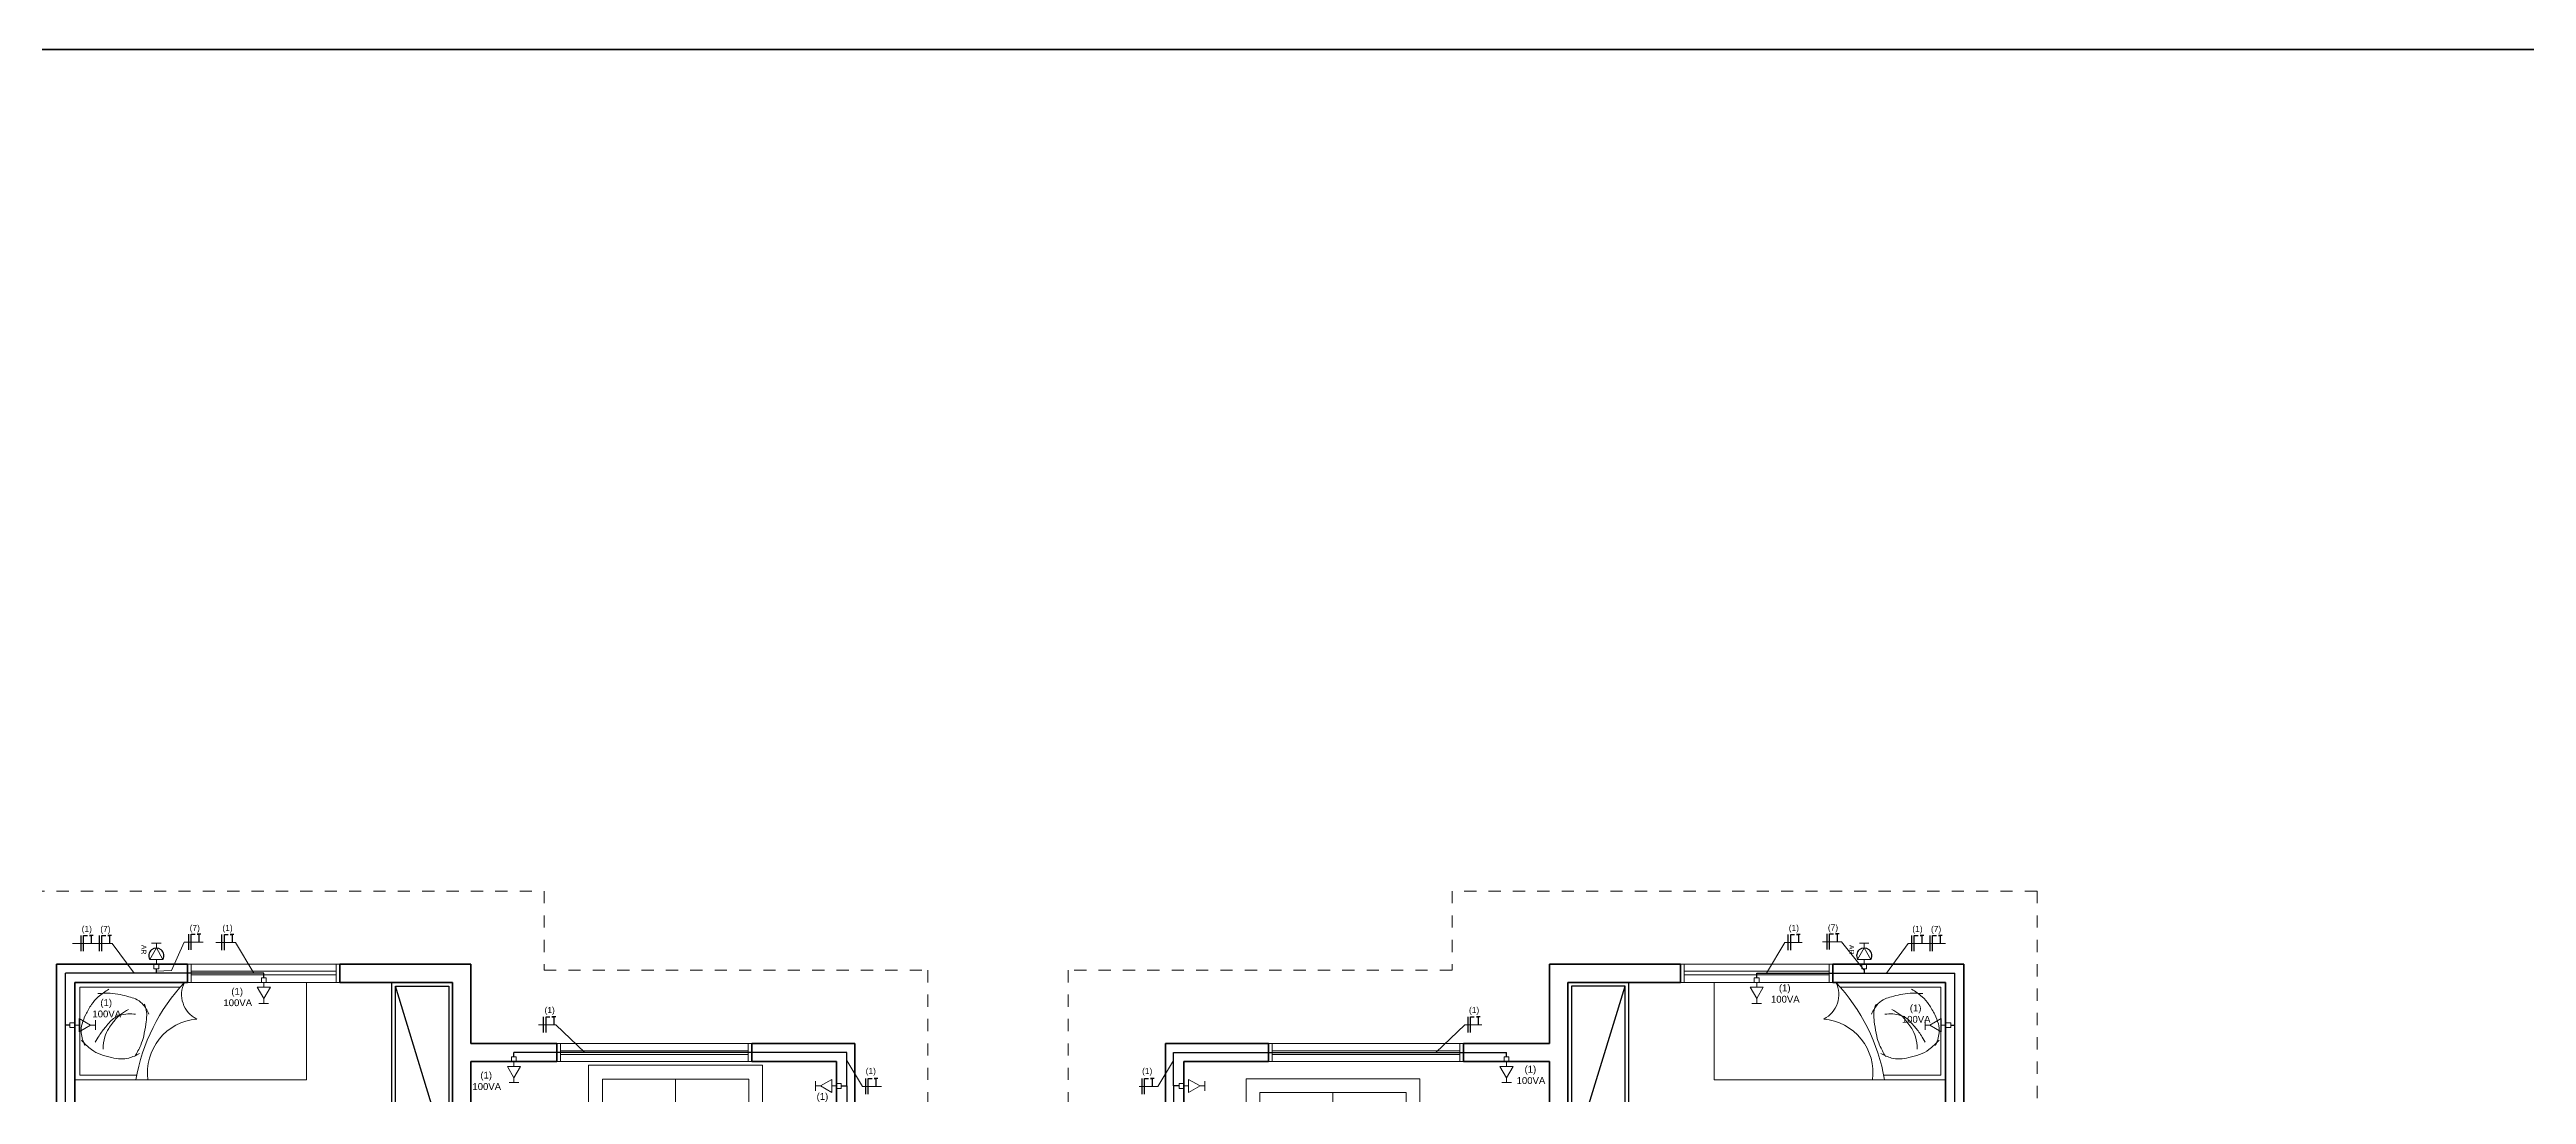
# Model space of a CAD drawing. Header units: inches. Extents: x 179598 to 179981, y 9195975 to 9196075.
# Drawn here: x 179638.47 to 179658.79, y 9196037.8 to 9196046.38 of the extents above; entities that cross this region are included whole.
import ezdxf

# ---------------------------------------------------------------- set-up
doc = ezdxf.new("R2010")
doc.units = ezdxf.units.IN
doc.header["$LTSCALE"] = 0.05
doc.header["$MEASUREMENT"] = 0
doc.linetypes.add('CONTINU', pattern=[0])
doc.linetypes.add('DASHED2', pattern=[0.375, 0.25, -0.125])
for name, color, linetype in [('Electric', 10, 'Continuous'), ('LAYOUT', 7, 'CONTINU'), ('PTO', 1, 'Continuous')]:
    doc.layers.add(name, color=color, linetype=linetype)
for name, color, linetype, lineweight in [('Eletrodutos', 220, 'Continuous', 25), ('ESQUADRIA', 7, 'Continuous', 5), ('FNT', 30, 'Continuous', 25), ('HASTES', 250, 'Continuous', 25), ('NOTAS', 180, 'Continuous', 25), ('PAREDE', 7, 'Continuous', 50), ('PROJEÇÃO', 7, 'DASHED2', 0)]:
    doc.layers.add(name, color=color, linetype=linetype, lineweight=lineweight)
doc.styles.add('Cota', font='arial.ttf')

# ---------------------------------------------------------------- blocks, each defined once
blk = doc.blocks.new('A$C786F5E89')
at = {"layer": 'LAYOUT', "lineweight": 20}
for p, q in [((0.04, 1.86), (0.04, 1.032)), ((0.76, 1.86), (0.04, 1.86)), ((0.76, 1.393), (0.76, 1.86))]:
    blk.add_line(p, q, dxfattribs=at)
blk.add_lwpolyline([(0.8, 1.9), (0, 1.9), (0, 0), (0.8, 0)], close=True, dxfattribs=at)
for points in [[(0.056, 1.621, -0.050543), (0.118, 1.708, -0.064376), (0.181, 1.763, -0.03352), (0.264, 1.811, -0.039598), (0.339, 1.841, -0.109626), (0.414, 1.847, -0.0754), (0.518, 1.817)], [(0.473, 1.846, -0.057152), (0.551, 1.763, -0.075208), (0.591, 1.687, -0.030275), (0.617, 1.599, -0.036967), (0.628, 1.524, -0.089016), (0.621, 1.457, -0.061822), (0.582, 1.369)], [(0.092, 1.712, 0.034352), (0.089, 1.61, 0.04249), (0.1, 1.528, 0.015911), (0.117, 1.457, 0.020937), (0.135, 1.403, 0.121269), (0.173, 1.348, 0.080025), (0.259, 1.293)], [(0.222, 1.46, -0.040593), (0.263, 1.524, -0.055645), (0.3, 1.564, -0.015363), (0.335, 1.591, -0.01263), (0.378, 1.622, -0.082628), (0.447, 1.653, -0.061291), (0.547, 1.668)], [(0.261, 1.401, -0.103492), (0.27, 1.53, -0.14369), (0.32, 1.609, -0.007817), (0.364, 1.647, -0.010698), (0.398, 1.674, -0.020146), (0.437, 1.701, -0.015912), (0.489, 1.732)], [(0.609, 1.408, -0.033461), (0.514, 1.359, -0.04596), (0.44, 1.335, -0.01901), (0.342, 1.317, -0.025886), (0.269, 1.31, -0.088683), (0.213, 1.317, -0.020726), (0.178, 1.33)]]:
    blk.add_lwpolyline(points, format="xyb", dxfattribs=at)
for centre, radius, start, end in [((1.063, -0.127), 1.549, 99.7881, 133.342), ((0.741, 0.862), 0.442, 82.301, 175.0186), ((0.1, 0.8), 0.224, 26.5651, 116.5651)]:
    blk.add_arc(centre, radius, start, end, dxfattribs=at)
blk = doc.blocks.new('A$C161E2D06')
at = {"layer": 'LAYOUT'}
blk.add_line((0.03, 1.47), (0.47, 0.03), dxfattribs=at)
for points in [[(0, 1.5), (0.5, 1.5), (0.5, 0), (0, 0)], [(0.03, 1.47), (0.47, 1.47), (0.47, 0.03), (0.03, 0.03)]]:
    blk.add_lwpolyline(points, close=True, dxfattribs=at)
blk = doc.blocks.new('A$C71760755')
at = {"layer": 'LAYOUT', "lineweight": 20}
for p, q in [((0, 0.05), (0, 0.88)), ((0, 0.88), (1.76, 0.88)), ((1.76, 0.88), (1.76, 0.05)), ((0.14, 0), (0.14, 0.74)), ((0.14, 0.74), (1.62, 0.74)), ((0.88, 0.74), (0.88, 0)), ((1.62, 0.74), (1.62, 0)), ((0.14, 0.05), (0, 0.05)), ((1.62, 0.05), (1.76, 0.05)), ((0.14, 0), (1.62, 0))]:
    blk.add_line(p, q, dxfattribs=at)
blk = doc.blocks.new('A$C39A72CA2')
at = {"layer": 'ESQUADRIA'}
for points in [[(0, 0), (0.03, 0), (0.03, 0.15), (0, 0.15)], [(1.22, 0), (0.03, 0), (0.03, 0.15), (1.22, 0.15)], [(0.03, 0.058), (1.22, 0.058), (1.22, 0.088), (0.03, 0.088)], [(1.22, 0), (1.25, 0), (1.25, 0.15), (1.22, 0.15)]]:
    blk.add_lwpolyline(points, close=True, dxfattribs=at)
blk = doc.blocks.new('A$C4C83112E')
at = {"layer": 'ESQUADRIA'}
for points in [[(0.03, 0), (0, 0), (0, 0.15), (0.03, 0.15)], [(0.03, 0), (1.57, 0), (1.57, 0.15), (0.03, 0.15)], [(1.57, 0.058), (0.03, 0.058), (0.03, 0.088), (1.57, 0.088)], [(1.6, 0), (1.57, 0), (1.57, 0.15), (1.6, 0.15)]]:
    blk.add_lwpolyline(points, close=True, dxfattribs=at)
blk = doc.blocks.new('ta30')
at = {"lineweight": 5}
for p, q in [((-0.139, 0.1), (0, 0.34)), ((-0.139, 0.1), (0.139, 0.1)), ((-0.1, 0.44), (0.1, 0.44)), ((-0.05, 0), (-0.05, -0.1)), ((-0.05, 0), (0.05, 0)), ((0, 0.44), (0, 0.34)), ((0.139, 0.1), (0, 0.34)), ((0, 0.1), (0, 0)), ((0.05, 0), (0.05, -0.1)), ((-0.05, -0.1), (0.05, -0.1))]:
    blk.add_line(p, q, dxfattribs=at)
blk = doc.blocks.new('LinguaNoSeu')
at = {"layer": 'Electric', "linetype": 'CONTINU', "lineweight": 20}
blk.add_lwpolyline([(179679.506, 9196029.819), (179679.545, 9196029.819), (179679.545, 9196029.858), (179679.506, 9196029.858), (179679.506, 9196029.819), (179679.506, 9196029.858), (179679.526, 9196029.858), (179679.526, 9196029.897), (179679.58, 9196029.897), (179679.526, 9196029.991), (179679.472, 9196029.897), (179679.526, 9196029.897), (179679.58, 9196029.897), (179679.526, 9196029.991), (179679.526, 9196030.03), (179679.565, 9196030.03), (179679.487, 9196030.03)], dxfattribs=at)
at = {"layer": 'PTO', "linetype": 'CONTINU', "lineweight": 30}
blk.add_arc((179679.526, 9196029.928), 0.0625, 330, 210, dxfattribs=at)
at = {"layer": 'Electric', "linetype": 'CONTINU', "lineweight": 20, "style": 'Cota'}
blk.add_text('AR', height=0.0407, rotation=270, dxfattribs=at).set_placement((179679.403, 9196030.017))

msp = doc.modelspace()

# ---------------------------------------------------------------- linework, layer by layer
at = {"color": 102, "lineweight": 40}
msp.add_lwpolyline([(179604.631, 9196046.38), (179691.875, 9196046.38), (179691.875, 9196006.604), (179604.631, 9196006.604)], close=True, dxfattribs=at)
at = {"layer": 'Eletrodutos', "linetype": 'CONTINU', "lineweight": 30}
for p, q in [((179639.346, 9196038.831), (179639.346, 9196038.794)), ((179653.36, 9196038.831), (179653.36, 9196038.794)), ((179638.601, 9196036.619), (179638.601, 9196038.794)), ((179640.228, 9196038.794), (179638.601, 9196038.794)), ((179640.228, 9196038.758), (179640.228, 9196038.794)), ((179652.478, 9196038.794), (179654.105, 9196038.794)), ((179652.478, 9196038.758), (179652.478, 9196038.794)), ((179654.105, 9196036.619), (179654.105, 9196038.794)), ((179638.636, 9196038.369), (179638.601, 9196038.369)), ((179654.07, 9196038.369), (179654.105, 9196038.369)), ((179645.013, 9196038.144), (179642.281, 9196038.144)), ((179642.281, 9196038.108), (179642.281, 9196038.144)), ((179645.013, 9196037.869), (179645.013, 9196038.144)), ((179647.693, 9196038.144), (179650.426, 9196038.144)), ((179647.693, 9196037.869), (179647.693, 9196038.144)), ((179650.426, 9196038.108), (179650.426, 9196038.144)), ((179644.967, 9196037.869), (179645.013, 9196037.869)), ((179645.013, 9196037.869), (179645.013, 9196036.615)), ((179647.739, 9196037.869), (179647.693, 9196037.869)), ((179647.693, 9196037.869), (179647.693, 9196036.615))]:
    msp.add_line(p, q, dxfattribs=at)
at = {"layer": 'FNT', "linetype": 'CONTINU', "lineweight": 30}
for p, q in [((179638.727, 9196039.105), (179638.727, 9196038.976)), ((179638.877, 9196039.105), (179638.877, 9196038.976)), ((179639.61, 9196039.115), (179639.61, 9196038.987)), ((179639.882, 9196039.112), (179639.882, 9196038.984)), ((179652.734, 9196039.112), (179652.734, 9196038.984)), ((179653.053, 9196039.118), (179653.053, 9196038.989)), ((179653.748, 9196039.105), (179653.748, 9196038.976)), ((179653.898, 9196039.105), (179653.898, 9196038.976)), ((179642.522, 9196038.436), (179642.522, 9196038.308)), ((179650.107, 9196038.436), (179650.107, 9196038.308)), ((179645.165, 9196037.93), (179645.165, 9196037.801)), ((179647.433, 9196037.93), (179647.433, 9196037.801))]:
    msp.add_line(p, q, dxfattribs=at)
for points in [[(179638.75, 9196038.976), (179638.75, 9196039.105), (179638.781, 9196039.105)], [(179638.828, 9196039.105), (179638.797, 9196039.105), (179638.813, 9196039.105), (179638.813, 9196039.04)], [(179638.9, 9196038.976), (179638.9, 9196039.105), (179638.931, 9196039.105)], [(179638.979, 9196039.105), (179638.948, 9196039.105), (179638.963, 9196039.105), (179638.963, 9196039.04)], [(179639.633, 9196038.987), (179639.633, 9196039.115), (179639.664, 9196039.115)], [(179639.712, 9196039.115), (179639.681, 9196039.115), (179639.696, 9196039.115), (179639.696, 9196039.051)], [(179639.905, 9196038.984), (179639.905, 9196039.112), (179639.936, 9196039.112)], [(179639.983, 9196039.112), (179639.952, 9196039.112), (179639.968, 9196039.112), (179639.968, 9196039.048)], [(179652.757, 9196038.984), (179652.757, 9196039.112), (179652.788, 9196039.112)], [(179652.836, 9196039.112), (179652.805, 9196039.112), (179652.82, 9196039.112), (179652.82, 9196039.048)], [(179653.076, 9196038.989), (179653.076, 9196039.118), (179653.107, 9196039.118)], [(179653.154, 9196039.118), (179653.124, 9196039.118), (179653.139, 9196039.118), (179653.139, 9196039.054)], [(179653.771, 9196038.976), (179653.771, 9196039.105), (179653.802, 9196039.105)], [(179653.849, 9196039.105), (179653.818, 9196039.105), (179653.834, 9196039.105), (179653.834, 9196039.04)], [(179653.921, 9196038.976), (179653.921, 9196039.105), (179653.952, 9196039.105)], [(179654, 9196039.105), (179653.969, 9196039.105), (179653.984, 9196039.105), (179653.984, 9196039.04)], [(179642.545, 9196038.308), (179642.545, 9196038.436), (179642.576, 9196038.436)], [(179642.624, 9196038.436), (179642.593, 9196038.436), (179642.608, 9196038.436), (179642.608, 9196038.372)], [(179650.13, 9196038.308), (179650.13, 9196038.436), (179650.161, 9196038.436)], [(179650.209, 9196038.436), (179650.178, 9196038.436), (179650.193, 9196038.436), (179650.193, 9196038.372)], [(179645.188, 9196037.801), (179645.188, 9196037.93), (179645.219, 9196037.93)], [(179645.267, 9196037.93), (179645.236, 9196037.93), (179645.251, 9196037.93), (179645.251, 9196037.865)], [(179647.456, 9196037.801), (179647.456, 9196037.93), (179647.487, 9196037.93)], [(179647.535, 9196037.93), (179647.504, 9196037.93), (179647.519, 9196037.93), (179647.519, 9196037.865)]]:
    msp.add_lwpolyline(points, dxfattribs=at)
at = {"layer": 'HASTES', "linetype": 'CONTINU', "lineweight": 20}
for p, q in [((179639.576, 9196039.051), (179639.472, 9196038.816)), ((179639.576, 9196039.051), (179639.73, 9196039.051)), ((179639.836, 9196039.048), (179639.856, 9196039.048)), ((179653.173, 9196039.054), (179653.018, 9196039.054)), ((179653.173, 9196039.054), (179653.36, 9196038.819)), ((179639.472, 9196038.816), (179639.346, 9196038.813))]:
    msp.add_line(p, q, dxfattribs=at)
for points in [[(179639.164, 9196038.794), (179638.984, 9196039.04), (179638.659, 9196039.04)], [(179640.148, 9196038.794), (179639.997, 9196039.048), (179639.856, 9196039.048)], [(179652.558, 9196038.794), (179652.709, 9196039.048), (179652.85, 9196039.048)], [(179653.542, 9196038.794), (179653.722, 9196039.04), (179654.028, 9196039.04)], [(179642.862, 9196038.144), (179642.625, 9196038.372), (179642.483, 9196038.372)], [(179649.845, 9196038.144), (179650.082, 9196038.372), (179650.223, 9196038.372)], [(179645.013, 9196038.078), (179645.142, 9196037.865), (179645.297, 9196037.865)], [(179647.693, 9196038.078), (179647.564, 9196037.865), (179647.41, 9196037.865)]]:
    msp.add_lwpolyline(points, dxfattribs=at)
at = {"layer": 'PAREDE'}
for p, q in [((179638.528, 9196038.869), (179638.528, 9196036.119)), ((179638.528, 9196038.869), (179639.603, 9196038.869)), ((179639.603, 9196038.869), (179639.603, 9196038.719)), ((179640.853, 9196038.869), (179641.928, 9196038.869)), ((179640.853, 9196038.869), (179640.853, 9196038.719)), ((179641.928, 9196038.869), (179641.928, 9196038.219)), ((179650.778, 9196038.869), (179650.778, 9196038.219)), ((179651.853, 9196038.869), (179650.778, 9196038.869)), ((179651.853, 9196038.869), (179651.853, 9196038.719)), ((179654.178, 9196038.869), (179653.103, 9196038.869)), ((179653.103, 9196038.869), (179653.103, 9196038.719)), ((179654.178, 9196038.869), (179654.178, 9196036.119)), ((179638.678, 9196038.719), (179638.678, 9196036.269)), ((179638.678, 9196038.719), (179639.603, 9196038.719)), ((179640.853, 9196038.719), (179641.778, 9196038.719)), ((179641.778, 9196038.719), (179641.778, 9196036.269)), ((179650.928, 9196038.719), (179650.928, 9196036.269)), ((179651.853, 9196038.719), (179650.928, 9196038.719)), ((179654.028, 9196038.719), (179653.103, 9196038.719)), ((179654.028, 9196038.719), (179654.028, 9196036.269)), ((179642.633, 9196038.219), (179641.928, 9196038.219)), ((179642.633, 9196038.219), (179642.633, 9196038.069)), ((179645.078, 9196038.219), (179644.233, 9196038.219)), ((179644.233, 9196038.219), (179644.233, 9196038.069)), ((179645.078, 9196038.219), (179645.078, 9196033.119)), ((179647.628, 9196038.219), (179647.628, 9196033.119)), ((179647.628, 9196038.219), (179648.473, 9196038.219)), ((179648.473, 9196038.219), (179648.473, 9196038.069)), ((179650.073, 9196038.219), (179650.778, 9196038.219)), ((179650.073, 9196038.219), (179650.073, 9196038.069)), ((179641.928, 9196038.069), (179641.928, 9196036.119)), ((179642.633, 9196038.069), (179641.928, 9196038.069)), ((179644.928, 9196038.069), (179644.233, 9196038.069)), ((179644.928, 9196038.069), (179644.928, 9196033.269)), ((179647.778, 9196038.069), (179647.778, 9196033.269)), ((179647.778, 9196038.069), (179648.473, 9196038.069)), ((179650.073, 9196038.069), (179650.778, 9196038.069)), ((179650.778, 9196038.069), (179650.778, 9196036.119))]:
    msp.add_line(p, q, dxfattribs=at)
at = {"layer": 'PROJEÇÃO'}
for points in [[(179645.678, 9196027.319), (179645.678, 9196022.019), (179637.728, 9196022.019), (179637.728, 9196025.919), (179637.728, 9196025.919), (179637.728, 9196026.519), (179637.728, 9196026.519), (179637.728, 9196030.419), (179637.728, 9196030.419), (179637.728, 9196031.069), (179637.728, 9196031.069), (179637.728, 9196034.969), (179637.728, 9196034.969), (179637.728, 9196035.569), (179637.728, 9196035.569), (179637.728, 9196039.469), (179642.528, 9196039.469), (179642.528, 9196038.819), (179645.678, 9196038.819), (179645.678, 9196033.269)], [(179646.828, 9196027.319), (179646.828, 9196022.019), (179654.778, 9196022.019), (179654.778, 9196025.919), (179654.778, 9196025.919), (179654.778, 9196026.469), (179654.778, 9196026.469), (179654.778, 9196030.419), (179654.778, 9196030.419), (179654.778, 9196031.069), (179654.778, 9196031.069), (179654.778, 9196034.969), (179654.778, 9196034.969), (179654.778, 9196035.569), (179654.778, 9196035.569), (179654.778, 9196039.469), (179649.978, 9196039.469), (179649.978, 9196038.819), (179646.828, 9196038.819), (179646.828, 9196033.269)]]:
    msp.add_lwpolyline(points, dxfattribs=at)

# ---------------------------------------------------------------- block references
at = {"layer": 'ESQUADRIA', "rotation": 180}
msp.add_blockref('A$C39A72CA2', (179640.853, 9196038.869), dxfattribs=at)
at = {"layer": 'ESQUADRIA', "xscale": -1, "rotation": 180}
msp.add_blockref('A$C39A72CA2', (179651.853, 9196038.869), dxfattribs=at)
at = {"layer": 'ESQUADRIA'}
for p in [(179642.633, 9196038.069), (179648.473, 9196038.069)]:
    msp.add_blockref('A$C4C83112E', p, dxfattribs=at)
at = {"layer": 'LAYOUT', "lineweight": 20, "xscale": -1, "rotation": 90}
msp.add_blockref('A$C786F5E89', (179640.578, 9196038.719), dxfattribs=at)
at = {"layer": 'LAYOUT', "rotation": 180}
msp.add_blockref('A$C161E2D06', (179641.778, 9196038.719), dxfattribs=at)
at = {"layer": 'LAYOUT', "xscale": -1, "rotation": 180}
msp.add_blockref('A$C161E2D06', (179650.928, 9196038.719), dxfattribs=at)
at = {"layer": 'LAYOUT', "lineweight": 20, "rotation": 270}
msp.add_blockref('A$C786F5E89', (179652.128, 9196038.719), dxfattribs=at)
at = {"layer": 'LAYOUT', "lineweight": 20, "yscale": 0.8108108108234876, "zscale": 0.8108108108234876}
for p, xscale in [((179642.894, 9196037.325), 0.8108108108234876), ((179649.715, 9196037.215), -0.8108108108234876)]:
    msp.add_blockref('A$C71760755', p, dxfattribs=dict(at, xscale=xscale))
at = {"layer": 'PTO', "linetype": 'CONTINU', "lineweight": 30}
for p in [(-40.179, 9.011), (-26.166, 9.011)]:
    msp.add_blockref('LinguaNoSeu', p, dxfattribs=at)
at = {"layer": 'PTO'}
for p, xscale, yscale, zscale, rotation in [((179640.228, 9196038.719), 0.3906251953034036, 0.3906251953034036, 0.3906251953034036, 180), ((179652.478, 9196038.719), -0.3906251953034036, 0.3906251953034036, 0.3906251953034036, 180), ((179638.675, 9196038.369), 0.3906251953034037, 0.3906251953034037, 0.3906251953034037, 270), ((179654.031, 9196038.369), -0.3906251953034037, 0.3906251953034037, 0.3906251953034037, 90), ((179642.281, 9196038.069), -0.3906251953034036, 0.3906251953034036, 0.3906251953034036, 180), ((179650.426, 9196038.069), 0.3906251953034036, 0.3906251953034036, 0.3906251953034036, 180), ((179644.928, 9196037.869), -0.3906251953034036, 0.3906251953034036, 0.3906251953034036, 90.00000000000007), ((179647.778, 9196037.869), 0.3906251953034036, 0.3906251953034036, 0.3906251953034036, 269.9999999999999)]:
    msp.add_blockref('ta30', p, dxfattribs=dict(at, xscale=xscale, yscale=yscale, zscale=zscale, rotation=rotation))

# ---------------------------------------------------------------- texts
at = {"layer": 'FNT', "linetype": 'CONTINU', "lineweight": 20, "char_height": 0.0493, "attachment_point": 1, "style": 'Cota'}
for s, insert in [('(1)', (179638.734, 9196039.184)), ('(7)', (179638.887, 9196039.182)), ('(7)', (179639.62, 9196039.192)), ('(1)', (179639.889, 9196039.192)), ('(1)', (179652.741, 9196039.192)), ('(7)', (179653.062, 9196039.195)), ('(1)', (179653.755, 9196039.184)), ('(7)', (179653.908, 9196039.182)), ('(1)', (179642.532, 9196038.517)), ('(1)', (179650.117, 9196038.517)), ('(1)', (179645.167, 9196038.017)), ('(1)', (179647.435, 9196038.017))]:
    msp.add_mtext_dynamic_manual_height_columns(s, width=0.0402, gutter_width=0.5, heights=[0], dxfattribs=dict(at, insert=insert))
at = {"layer": 'NOTAS', "linetype": 'CONTINU', "lineweight": 30, "char_height": 0.0561, "attachment_point": 1, "style": 'Cota'}
for insert in [(179639.897, 9196038.674), (179652.595, 9196038.703), (179638.822, 9196038.582), (179653.669, 9196038.538), (179650.508, 9196038.035), (179641.94, 9196037.986), (179644.699, 9196037.811)]:
    msp.add_mtext_dynamic_manual_height_columns('   (1)\\P100VA', width=0.41535, gutter_width=0.5, heights=[0], dxfattribs=dict(at, insert=insert))

doc.saveas('drawing.dxf')
